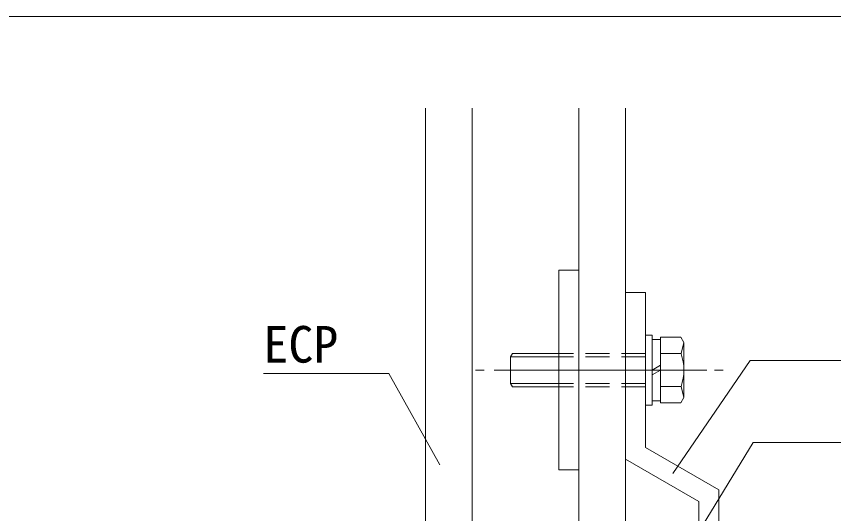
# Model space of a CAD drawing. Units: millimetres at full size, sheet at 1:6; details may follow other scales. Extents: x -1215 to 1203, y -852 to 852.
# Drawn here: x -544.4 to -299.1, y -167.1 to -17.9 of the extents above; entities that cross this region are included whole.
import ezdxf
from ezdxf.enums import TextEntityAlignment as Align

# ---------------------------------------------------------------- set-up
doc = ezdxf.new("R2010")
doc.units = ezdxf.units.MM
doc.header["$LTSCALE"] = 6
doc.linetypes.add('DASHED1', pattern=[1.8, 1.2, -0.6])
for name, color, linetype, lineweight in [('0-0_WAKU', 7, 'Continuous', 5), ('0-1_AL', 5, 'Continuous', 5), ('0-2_SUNPO', 7, 'Continuous', 5), ('0-4_KANAMONO', 6, 'Continuous', 5)]:
    doc.layers.add(name, color=color, linetype=linetype, lineweight=lineweight)
doc.styles.add('ＭＳ ゴシック', font='')
doc.styles.get('ＭＳ ゴシック').set_extended_font_data('MS Gothic')

msp = doc.modelspace()

# ---------------------------------------------------------------- linework, layer by layer
at = {"layer": '0-0_WAKU'}
msp.add_line((-1213.019, -17.85), (-6.019, -17.85), dxfattribs=at)
at = {"layer": '0-1_AL'}
for p, q in [((-421.524, -45.367), (-421.524, -237.709)), ((-407.523, -45.367), (-407.523, -237.709)), ((-375.522, -45.367), (-375.522, -237.709)), ((-361.524, -45.367), (-361.524, -237.709))]:
    msp.add_line(p, q, dxfattribs=at)
at = {"layer": '0-2_SUNPO'}
for p, q in [((-347.298, -154.993), (-324.107, -121.142)), ((-324.107, -121.142), (-225.021, -121.142)), ((-432.56, -125.056), (-470.205, -125.056)), ((-417.287, -152.468), (-432.56, -125.056)), ((-356.984, -201.186), (-323.253, -145.702)), ((-323.253, -145.702), (-189.791, -145.702))]:
    msp.add_line(p, q, dxfattribs=at)
at = {"layer": '0-4_KANAMONO'}
for p, q in [((-375.522, -93.976), (-381.522, -93.976)), ((-381.522, -153.976), (-381.522, -93.976)), ((-375.522, -153.976), (-375.522, -93.976)), ((-361.524, -100.708), (-355.524, -100.708)), ((-361.524, -150.709), (-361.524, -100.708)), ((-355.524, -147.244), (-355.524, -100.708)), ((-353.523, -113.476), (-355.524, -113.476)), ((-355.524, -113.476), (-355.524, -134.476)), ((-353.523, -113.476), (-353.523, -134.476)), ((-351.024, -114.778), (-353.523, -114.778)), ((-344.925, -114.163), (-351.024, -114.163)), ((-351.024, -114.163), (-351.024, -133.792)), ((-344.022, -115.726), (-344.925, -114.16)), ((-344.85, -119.068), (-344.022, -115.726)), ((-344.022, -115.726), (-344.022, -132.226)), ((-396.024, -119.977), (-395.445, -118.978)), ((-381.522, -119.977), (-396.024, -119.977)), ((-396.024, -119.977), (-396.024, -127.975)), ((-381.522, -119.977), (-396.024, -119.977)), ((-381.522, -118.975), (-395.445, -118.975)), ((-381.522, -118.975), (-395.445, -118.975)), ((-344.847, -119.068), (-351.024, -119.068)), ((-351.024, -122.533), (-353.523, -123.976)), ((-403.933, -123.976), (-406.567, -123.976)), ((-337.152, -123.976), (-400.911, -123.976)), ((-351.024, -123.976), (-353.523, -125.419)), ((-332.178, -123.976), (-334.812, -123.976)), ((-381.522, -127.975), (-396.024, -127.975)), ((-381.522, -127.975), (-396.024, -127.975)), ((-396.024, -127.978), (-395.445, -128.977)), ((-381.522, -128.977), (-395.445, -128.977)), ((-381.522, -128.977), (-395.445, -128.977)), ((-344.847, -128.884), (-351.024, -128.884)), ((-353.523, -134.476), (-355.524, -134.476)), ((-351.024, -133.177), (-353.523, -133.177)), ((-344.925, -133.792), (-351.024, -133.792)), ((-355.524, -147.244), (-333.522, -159.946)), ((-361.524, -150.709), (-339.522, -163.411)), ((-375.522, -153.976), (-381.522, -153.976)), ((-333.522, -207.709), (-333.522, -159.946)), ((-339.522, -207.709), (-339.522, -163.411))]:
    msp.add_line(p, q, dxfattribs=at)
at = {"layer": '0-4_KANAMONO', "linetype": 'DASHED1'}
for p, q in [((-355.524, -119.976), (-396.024, -119.976)), ((-355.524, -118.976), (-395.445, -118.976)), ((-355.524, -127.976), (-396.024, -127.976)), ((-355.524, -128.976), (-395.445, -128.976))]:
    msp.add_line(p, q, dxfattribs=at)
at = {"layer": '0-4_KANAMONO'}
msp.add_lwpolyline([(-344.85, -128.884), (-344.022, -132.226), (-344.925, -133.792)], dxfattribs=at)
msp.add_arc((-359.022, -123.976), 15, 340.903, 19.09698, dxfattribs=at)

# ---------------------------------------------------------------- texts
at = {"layer": '0-2_SUNPO', "style": 'ＭＳ ゴシック'}
msp.add_text('ECP', height=11, dxfattribs=at).set_placement((-470.205, -125.056), align=Align.BOTTOM_LEFT)

doc.saveas('drawing.dxf')
